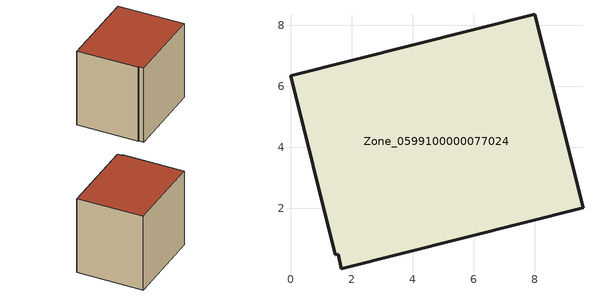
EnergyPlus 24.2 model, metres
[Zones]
Zone_0599100000077024
 floor ground (C_G): 1.56,0.49 1.47,0.47 0,6.35 8,8.36 9.59,2.02 1.66,0.02 z0
 wall outside (C_F): 9.59,2.02 8,8.36 0,6.35 1.47,0.47 1.56,0.49 1.66,0.02 9.59,2.02 z0:7.73
 roof outside (C_R): 1.56,0.49 1.66,0.02 9.59,2.02 8,8.36 0,6.35 1.47,0.47 z7.73
[BUILDING]
Pand.0599100000077024: North Axis=0; Terrain=City; Loads Convergence Tolerance Value=0.04; Temperature Convergence Tolerance Value=0.4; Solar Distribution=FullExterior; Maximum Number of Warmup Days=25; Minimum Number of Warmup Days=1
[Site:Location]
Rotterdam.The.Hague.AP_ZH_NLD Design_Conditions: Latitude=51.96; Longitude=4.45; Time Zone=1; Elevation=-4.5
[SITE:GROUNDTEMPERATURE:BUILDINGSURFACE]
18, 18, 18, 18, 18, 18, 18, 18, 18, 18, 18, 18
[MATERIAL] Thermal Absorptance=0.9; Solar Absorptance=0.7; Visible Absorptance=0.7
Name | Roughness | Thickness | Conductivity | Density | Specific Heat
G.TC.1965-1974 | MediumSmooth | 0.15 | 0.882353 | 540 | 1210
F.TC.1965-1974 | Rough | 0.3 | 0.697674 | 1920 | 840
R.TC.1965-1974 | MediumRough | 0.2 | 0.232558 | 1500 | 1000
[CONSTRUCTION]
C_G: G.TC.1965-1974
C_F: F.TC.1965-1974
C_R: R.TC.1965-1974
[ZONE]
Zone_0599100000077024: Type=1; Multiplier=1; Ceiling Height=Autocalculate; Volume=Autocalculate; Floor Area=autocalculate; Part of Total Floor Area=Yes
[ZONEINFILTRATION:DESIGNFLOWRATE]
Infil_Zone_0599100000077024: Zone or ZoneList or Space or SpaceList=Zone_0599100000077024; Schedule=AlwaysOn; Design Flow Rate Calculation Method=Flow/Area; Flow Rate per Floor Area=0.003; Constant Term Coefficient=1; Temperature Term Coefficient=0; Velocity Term Coefficient=0; Velocity Squared Term Coefficient=0
[HVACTEMPLATE:ZONE:IDEALLOADSAIRSYSTEM]
Zone_0599100000077024: Maximum Heating Supply Air Temperature=50; Minimum Cooling Supply Air Temperature=13; Maximum Heating Supply Air Humidity Ratio=0.0156; Minimum Cooling Supply Air Humidity Ratio=0.0077; Heating Limit=NoLimit; Cooling Limit=NoLimit; Dehumidification Control Type=ConstantSensibleHeatRatio; Cooling Sensible Heat Ratio=0.7; Dehumidification Setpoint=60; Humidification Control Type=None; Humidification Setpoint=30; Outdoor Air Method=None; Outdoor Air Flow Rate per Person=0.00944; Outdoor Air Flow Rate per Zone Floor Area=0; Outdoor Air Flow Rate per Zone=0; Demand Controlled Ventilation Type=None; Outdoor Air Economizer Type=NoEconomizer; Heat Recovery Type=None; Sensible Heat Recovery Effectiveness=0.7; Latent Heat Recovery Effectiveness=0.65
[ZONECONTROL:THERMOSTAT]
ThermostatControl_Zone_0599100000077024: Zone or ZoneList=Zone_0599100000077024; Control Type Schedule=DualSetpointControlType; Control 1=Thermostat_Zone_0599100000077024; Temperature Difference Between Cutout And Setpoint=0
[THERMOSTATSETPOINT:DUALSETPOINT]
Thermostat_Zone_0599100000077024: Heating Setpoint Temperature Schedule=HeatingSetpoint_Zone_0599100000077024; Cooling Setpoint Temperature Schedule=CoolingSetpoint_Zone_0599100000077024
[SCHEDULE:COMPACT]
HeatingSetpoint_Zone_0599100000077024: Through: 12/31, For: AllDays, Until: 24:00, 21
CoolingSetpoint_Zone_0599100000077024: Through: 12/31, For: AllDays, Until: 24:00, 24
DualSetpointControlType: Through: 12/31, For: AllDays, Until: 24:00, 4
AlwaysOn: Through: 12/31, For: AllDays, Until: 24:00, 1
